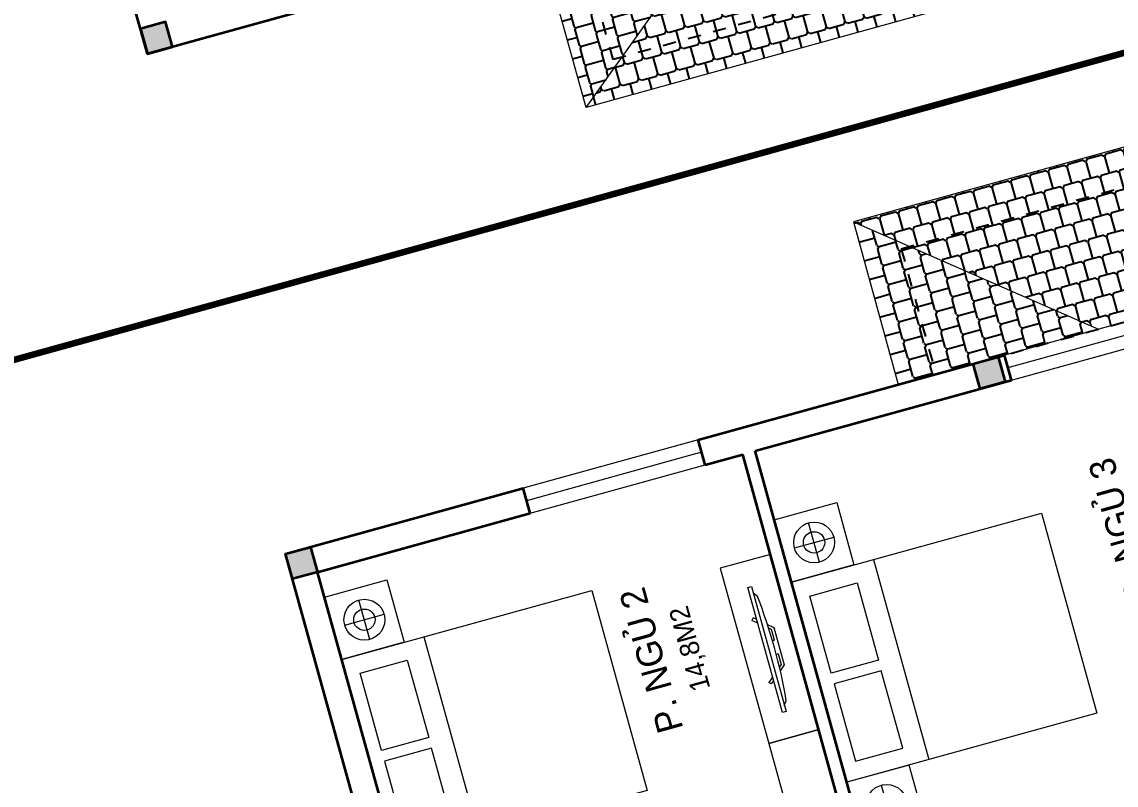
# Model space of a CAD drawing. Header units: metres. Extents: x 568332 to 569219, y 2065964 to 2066430.
# Drawn here: x 568545.87 to 568554.31, y 2066338.96 to 2066344.84 of the extents above; entities that cross this region are included whole.
import ezdxf

# ---------------------------------------------------------------- set-up
doc = ezdxf.new("R2010")
doc.units = ezdxf.units.M
doc.linetypes.add('CENTER', pattern=[2, 1.25, -0.25, 0.25, -0.25])
doc.linetypes.add('HIDDEN', pattern=[0.375, 0.25, -0.125])
doc.layers.get('0').update_dxf_attribs({"linetype": 'CONTINUOUS'})
doc.layers.get('DEFPOINTS').update_dxf_attribs({"linetype": 'CONTINUOUS'})
for name, color, linetype, lineweight in [('-CENTER', 143, 'CENTER', 13), ('-CONCRETE', 1, 'CONTINUOUS', 35), ('-DOOR', 137, 'CONTINUOUS', 9), ('-FURNITURE', 46, 'CONTINUOUS', 9), ('-LINE1', 7, 'CONTINUOUS', 18), ('-WALL', 4, 'CONTINUOUS', 35), ('TEXT25', 2, 'CONTINUOUS', 13)]:
    doc.layers.add(name, color=color, linetype=linetype, lineweight=lineweight)
doc.layers.add('-RANH GIOI LO DAT', color=12, linetype='CONTINUOUS')
doc.layers.add('13. NET HATCH', color=252, linetype='CONTINUOUS')
doc.styles.add('SVN_AVO_thuong', font='')
doc.styles.add('T1', font='', dxfattribs={"height": 200})
doc.styles.get('SVN_AVO_thuong').set_extended_font_data('SVN-Avo')
doc.styles.get('T1').set_extended_font_data('VNgeometric Light')

# ---------------------------------------------------------------- blocks, each defined once
blk = doc.blocks.new('XR.MB.LM123$0$tvi 1')
blk.add_lwpolyline([(28.54445810673496, -2.291926648467779e-10), (28.54445810673496, -999.9999999999964), (-7.275957614183426e-12, -1000), (0, 0)], close=True)
for points in [[(28.54445810680045, -50.31958968611434), (52.37372755713295, -80.86315460130209)], [(-24.09820395050338, -235.5599978379832), (-39.09879504836863, -251.7939635238108)], [(0, -284.7849796677438), (-39.09879504836863, -251.7939635238108)], [(0, -255.9952397129928), (-24.09820395050338, -235.5599978379832)], [(69.66229681991535, -315.0836646851385), (111.1934016081432, -350.2927865858655), (111.193401608034, -649.712917566063), (69.68611289083492, -684.9110379843005)], [(89.09002233762294, -445.7449799550195), (89.09002233762294, -359.9578938602899), (70.91298945683957, -344.6203678706661)], [(89.09002233762294, -445.7449799550195), (73.49991829216015, -445.7449799550232)], [(89.09002233768115, -554.2550200447404), (89.09002233773936, -640.0421061392371), (70.91298945678864, -655.3796321293303)], [(89.09002233768115, -554.2550200447404), (73.49991829216015, -554.2550200447404)], [(0, -715.2150203320198), (-39.09879504836863, -748.2060364759491)], [(-24.09820395050338, -764.4400021620095), (-39.09879504836863, -748.2060364759491)], [(0, -744.004760287), (-24.09820395050338, -764.4400021620095)], [(28.54445810674224, -949.680410313882), (52.37372755713295, -919.1368453984578)]]:
    blk.add_lwpolyline(points)
blk.add_arc((-4025.16618952866, -499.9999999999964), 4099.025185406737, 354.1310878512652, 5.868912148527433)
blk = doc.blocks.new('G1600')
for p, q in [((137477.0741823114, -212827.2147267315), (139077.0741823114, -212827.2147267327)), ((137227.6935681712, -213391.7193460799), (137227.6935681718, -213076.8871672568)), ((139326.4547964507, -213391.7193460799), (139326.4547964501, -213076.8871672568)), ((137385.1096575831, -213234.3032566686), (137070.2774787599, -213234.3032566681)), ((139169.0387070388, -213234.3032566686), (139483.870885862, -213234.3032566681))]:
    blk.add_line(p, q)
blk.add_lwpolyline([(137477.074182311, -213484.2147267315), (137477.0741823123, -211484.2147267315), (139077.0741823123, -211484.2147267327), (139077.074182311, -213484.2147267327), (137477.074182311, -213484.2147267315)])
for points in [[(136977.074182316, -213484.2147267311), (136977.0741823163, -212984.3917867657), (137477.0741823113, -212984.3917867661), (137477.074182311, -213484.2147267315)], [(139577.0741823059, -213484.2147267331), (139577.0741823062, -212984.3917867677), (139077.0741823113, -212984.3917867673), (139077.074182311, -213484.2147267327)], [(137617.074182311, -213375.2147267316), (137617.0741823112, -212998.7147267316), (138234.5741823112, -212998.714726732), (138234.574182311, -213375.214726732)], [(138937.074182311, -213375.2147267325), (138937.0741823112, -212998.7147267325), (138319.5741823112, -212998.7147267321), (138319.574182311, -213375.2147267321)]]:
    blk.add_lwpolyline(points, close=True)
for centre, radius in [((137227.6935681715, -213234.3032566684), 157.4160894116067), ((137227.6935681715, -213234.3032566684), 82.41608941160666), ((139326.4547964504, -213234.3032566684), 157.4160894116067), ((139326.4547964504, -213234.3032566684), 82.41608941160666)]:
    blk.add_circle(centre, radius)
blk = doc.blocks.new('A$C5C575821')
at = {"layer": '-CONCRETE'}
h = blk.add_hatch(color=256, dxfattribs=at)
h.dxf.hatch_style = 1
h.paths.add_polyline_path([(-0.00237559899687767, 200.0000000000146), (-0.00237559899687767, 1.455191522836685e-11), (199.9976244010031, 1.455191522836685e-11), (199.9976244010031, 200.0000000000146)])
blk.add_lwpolyline([(-0.00237559899687767, 1.455191522836685e-11), (199.9976244010031, 1.455191522836685e-11), (199.9976244010031, 200.0000000000146), (-0.00237559899687767, 200.0000000000146)], close=True, dxfattribs=at)
blk = doc.blocks.new('A$C4D045CFB')
at = {"layer": '13. NET HATCH'}
h = blk.add_hatch(dxfattribs=at)
h.set_pattern_fill('MAIGO-12', color=256, scale=300, angle=180)
h.set_pattern_definition([(180, (-90, 1.102182119232618e-14), (-75.00000000000001, -150), [120, -30, 120, -30]), (270, (-75, -14.99999999999999), (74.99999999999997, -150), [135, -165]), (225, (-60, 7.34788079488412e-15), (-75.00000000142688, -150.0000000028537), [21.213203436, -403.0508652]), (315, (-90, 1.102182119232618e-14), (75.00000000142684, -150.0000000028537), [21.213203436, -403.0508652])])
h.paths.add_polyline_path([(1299.999119955668, 6100.494044825784), (1299.953723877203, 5215.284894083044), (1299.999119955668, 5229.592269479996), (1299.999119955668, 4500.000660992693), (-0.0008800443320069462, 6100.494044825784)])
h = blk.add_hatch(dxfattribs=at)
h.set_pattern_fill('MAIGO-12', color=256, scale=300, angle=270)
h.set_pattern_definition([(270, (-1.653273178848927e-14, -90), (150, -75.00000000000003), [120, -30, 120, -30]), (0, (14.99999999999999, -75), (150, 74.99999999999996), [135, -165]), (315, (-1.102182119232618e-14, -60), (150.0000000028537, -75.0000000014269), [21.213203436, -403.0508652]), (45, (-1.653273178848927e-14, -90), (150.0000000028537, 75.00000000142683), [21.213203436, -403.0508652])])
h.paths.add_polyline_path([(-0.0008800443320069462, 6100.494044825784), (1299.999119955668, 4500.000660992693), (1299.999119955668, 1300.000660992693), (-0.0008800443320069462, 0.000660992693156004)])
h = blk.add_hatch(dxfattribs=at)
h.set_pattern_fill('MAIGO-12', color=256, scale=300)
h.set_pattern_definition([(0, (90, 0), (75, 150), [120, -30, 120, -30]), (90, (75, 15), (-74.99999999999999, 150), [135, -165]), (45, (60, 0), (75.00000000142687, 150.0000000028537), [21.213203436, -403.0508652]), (135, (90, 0), (-75.00000000142686, 150.0000000028537), [21.213203436, -403.0508652])])
h.paths.add_polyline_path([(1299.999119955668, 1300.000660992693), (1299.999119955668, 0.000660992693156004), (-0.0008800443320069462, 0.000660992693156004)])
at = {"layer": '-LINE1'}
for p, q in [((-0.0008800443320069462, 0.000660992693156004), (-0.0008800443320069462, 6100.494044825784)), ((-0.0008800443320069462, 6100.494044825784), (1299.999119955668, 6100.494044825784)), ((-0.0008800443320069462, 6100.494044825784), (1299.999119955668, 4500.000660992693)), ((-0.0008800443320069462, 0.000660992693156004), (1299.999119955668, 1300.000660992693)), ((1299.999119955668, 0.000660992693156004), (-0.0008800443320069462, 0.000660992693156004))]:
    blk.add_line(p, q, dxfattribs=at)
at = {"layer": 'DEFPOINTS', "linetype": 'HIDDEN', "ltscale": 5}
blk.add_lwpolyline([(1299.999119955668, 300.0006609926932), (299.999119955668, 300.0006609926932), (299.999119955668, 5800.494044825784), (1299.999119955668, 5800.494044825784)], close=True, dxfattribs=at)
blk = doc.blocks.new('M29-T3')
at = {"layer": '-DOOR'}
for points in [[(202184.5213415575, -821815.7289640193), (201984.5213416322, -821815.7289640193), (201984.5213416322, -823215.7289640193), (202184.5213415575, -823215.7289640193)], [(202184.5213415963, -825666.7030488453), (201984.5213416107, -825666.7030488453), (201984.5213416107, -827066.7030488453), (202184.5213415963, -827066.7030488453)]]:
    blk.add_lwpolyline(points, close=True, dxfattribs=at)
for points in [[(202084.5213415949, -823215.7289640193), (202084.5213415949, -821815.7289640193)], [(202084.5213416035, -825666.7030488453), (202084.521341265, -827066.7030488453)]]:
    blk.add_lwpolyline(points, dxfattribs=at)
at = {"layer": '-FURNITURE'}
for points in [[(199784.5213415585, -823116.214027423), (198284.5213414848, -823116.2140273866), (198284.5213414848, -823516.2146199774), (199784.5213415585, -823516.2146200137)], [(201184.5213415585, -823116.2140269149), (199784.5213415585, -823116.214027423), (199784.5213416286, -823516.2146203793), (201184.5213416286, -823516.2146198712)]]:
    blk.add_lwpolyline(points, close=True, dxfattribs=at)
at = {"layer": '-RANH GIOI LO DAT', "linetype": 'HIDDEN', "ltscale": 10, "const_width": 50}
blk.add_lwpolyline([(195184.5213404885, -837692.8944693478), (204184.5213415355, -836996.3915769118), (204184.521341536, -816411.729508885), (195184.5213414673, -816411.7295088954)], close=True, dxfattribs=at)
at = {"layer": '-WALL', "linetype": 'Continuous', "ltscale": 10}
for p, q in [((196684.5332814548, -819916.2146207597), (202184.5213415444, -819916.214620681)), ((202184.5213415444, -819916.214620681), (202184.5213415575, -821815.7289640193)), ((197084.5213415891, -820116.2146207546), (201984.5213415468, -820116.2146206833)), ((201984.5213415468, -820116.2146206833), (201984.5213415576, -821815.7289640193)), ((201984.5213416264, -821815.7289640193), (202184.5213416264, -821815.7289640193)), ((201984.5213415796, -823215.7289640193), (201984.521341585, -823516.2146199774)), ((201984.5213416322, -823215.7289640193), (202184.5213415785, -823215.7289640193)), ((202184.5213415785, -823215.7289640193), (202184.5213415963, -825666.7030488453)), ((201984.5213415862, -823616.2146199774), (201984.5213415958, -825666.7030488453)), ((201984.5213415958, -825666.7030488453), (202184.5213415963, -825666.7030488453))]:
    blk.add_line(p, q, dxfattribs=at)
at = {"layer": '-WALL'}
for p, q in [((198284.5213414848, -823516.2146199774), (201984.521341585, -823516.2146199774)), ((198284.5213414848, -823616.2146199774), (201984.5213415862, -823616.2146199774))]:
    blk.add_line(p, q, dxfattribs=at)
at = {"layer": '-FURNITURE', "rotation": 180}
for p in [(338761.5955238709, -1033600.429347186), (338411.5955238465, -1037100.42934671)]:
    blk.add_blockref('G1600', p, dxfattribs=at)
at = {"layer": '-FURNITURE', "extrusion": (0, 0, -1), "xscale": -1, "rotation": 90.0036897224144}
blk.add_blockref('XR.MB.LM123$0$tvi 1', (-200984.5313533147, -823281.6077635793), dxfattribs=at)
at = {"layer": '-WALL', "xscale": -1}
for name, p in [('A$C5C575821', (202184.5189659477, -820116.2146206812)), ('A$C4D045CFB', (203484.5204616651, -830916.7037097623)), ('A$C5C575821', (202184.5189659479, -825616.2146199229))]:
    blk.add_blockref(name, p, dxfattribs=at)
at = {"layer": 'TEXT25'}
for s, height, style, p in [('P. NGỦ 2', 200, 'SVN_AVO_thuong', (200069.5647182799, -822513.594105904)), ('14,8M2', 150, 'T1', (200314.5568680553, -822796.862492288)), ('P. NGỦ 3', 200, 'SVN_AVO_thuong', (200070.093469106, -826264.7218892784))]:
    blk.add_text(s, height=height, rotation=359.9999999899487, dxfattribs=dict(at, style=style)).set_placement(p)
blk = doc.blocks.new('M30-T3')
at = {"layer": '-RANH GIOI LO DAT', "linetype": 'HIDDEN', "ltscale": 10, "const_width": 50}
blk.add_lwpolyline([(204199.4457056917, -903241.9539944378), (204199.4457064277, -883353.7948189313), (195199.4457063907, -883353.7948185992), (195199.4457063907, -903938.4568865309)], close=True, dxfattribs=at)
at = {"layer": '-WALL'}
for p, q in [((197199.4433301818, -886858.2799302337), (199039.4648103248, -886858.2799302337)), ((197199.4433301818, -892057.8374935284), (197199.4433301818, -886858.2799302337))]:
    blk.add_line(p, q, dxfattribs=at)
for name, p in [('A$C5C575821', (197199.4433301818, -887058.2799302337)), ('A$C4D045CFB', (195899.4418346271, -896108.2993227211))]:
    blk.add_blockref(name, p, dxfattribs=at)

msp = doc.modelspace()

# ---------------------------------------------------------------- block references
at = {"layer": '-CENTER', "xscale": 0.001, "yscale": 0.001, "zscale": 0.001, "rotation": 105.4590240790866}
msp.add_blockref('M29-T3', (567811.5475536175, 2065927.325027594), dxfattribs=at)

# ---------------------------------------------------------------- next in the draw order: block references
at = {"layer": '-CENTER', "xscale": 0.001, "yscale": 0.001, "zscale": 0.001, "rotation": 105.4590240816413}
msp.add_blockref('M30-T3', (567744.6323991665, 2065918.141684246), dxfattribs=at)

doc.saveas('drawing.dxf')
